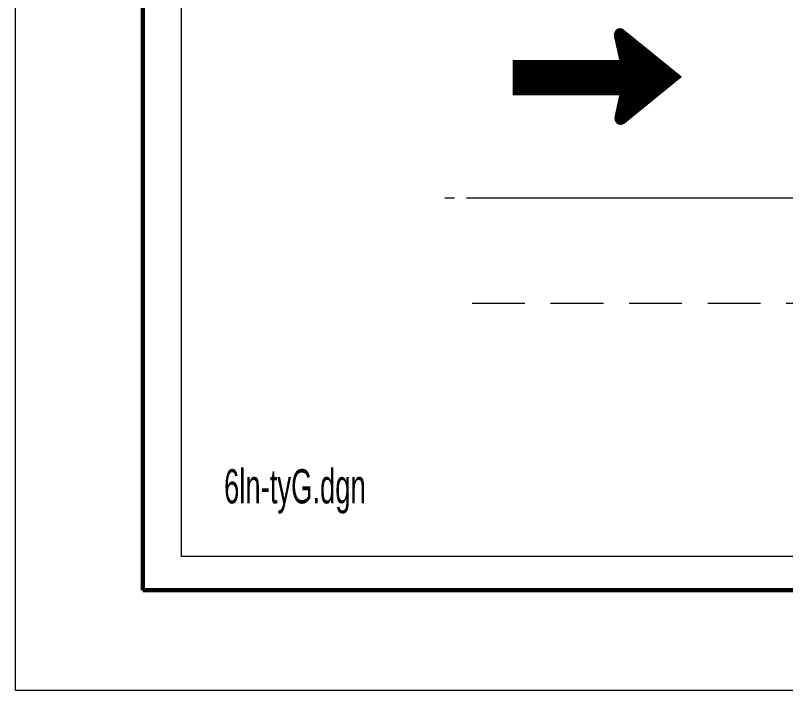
# Model space of a CAD drawing. Extents: x -7 to 22.4, y -5.2 to 5.4.
# Drawn here: x -6.97 to -3.99, y -5.235 to -2.624 of the extents above; entities that cross this region are included whole.
import ezdxf

# ---------------------------------------------------------------- set-up
doc = ezdxf.new("R2010")
doc.units = 0
doc.header["$LTSCALE"] = 0.034
doc.linetypes.add('LONG_DASHED', pattern=[7.5, 6, -1.5])
doc.layers.add('1', color=7, linetype='Continuous', lineweight=13)
doc.layers.add('2', color=7, linetype='Continuous', lineweight=13)

msp = doc.modelspace()

# ---------------------------------------------------------------- linework, layer by layer
at = {"layer": '1', "lineweight": 25}
for p, q in [((-5.30829, -3.32945), (-5.2714, -3.32945)), ((-5.2251, -3.32945), (0.79423, -3.32945))]:
    msp.add_line(p, q, dxfattribs=at)
at = {"layer": '1', "linetype": 'LONG_DASHED', "lineweight": 25}
msp.add_line((-5.20299, -3.73682), (0.85332, -3.73682), dxfattribs=at)
at = {"layer": '1', "lineweight": 25}
for points in [[(6.77983, 5.39048), (6.77983, -5.23452), (-6.97017, -5.23452), (-6.97017, 5.39048)], [(6.04224, 4.91117), (-6.32908, 4.91117), (-6.32908, -4.71482), (6.04224, -4.71482)]]:
    msp.add_lwpolyline(points, close=True, dxfattribs=at)
at = {"layer": '1', "lineweight": 106}
msp.add_lwpolyline([(-6.477, -4.84636), (6.17449, -4.84636), (6.17449, 5.05463), (-6.477, 5.05463)], close=True, dxfattribs=at)
at = {"layer": '2'}
for p, q in [((-4.63081, -2.67423), (-4.65248, -2.69994)), ((-4.62821, -2.67496), (-4.65248, -2.70388)), ((-4.63421, -2.67496), (-4.65248, -2.696)), ((-4.62553, -2.67579), (-4.65167, -2.70626)), ((-4.62347, -2.67662), (-4.65167, -2.70917)), ((-4.63833, -2.67662), (-4.65105, -2.69207)), ((-4.62141, -2.67745), (-4.65105, -2.71154)), ((-4.61944, -2.67807), (-4.64962, -2.71466)), ((-4.61738, -2.67952), (-4.64962, -2.71705)), ((-4.61595, -2.68129), (-4.64908, -2.71932)), ((-4.64424, -2.68045), (-4.64764, -2.68439)), ((-4.61801, -2.67952), (-4.39397, -2.86113)), ((-4.61398, -2.68273), (-4.64836, -2.72171)), ((-4.61272, -2.68356), (-4.64764, -2.72565)), ((-4.61004, -2.68512), (-4.64711, -2.7272)), ((-4.60869, -2.68667), (-4.64639, -2.73031)), ((-4.60717, -2.68823), (-4.64568, -2.7327)), ((-4.60592, -2.68916), (-4.64568, -2.73498)), ((-4.60395, -2.69061), (-4.64496, -2.73798)), ((-4.6026, -2.69289), (-4.64424, -2.7412)), ((-4.60054, -2.69372), (-4.6437, -2.74358)), ((-4.59857, -2.69445), (-4.6437, -2.74576)), ((-4.59714, -2.696), (-4.64227, -2.74898)), ((-4.59589, -2.69756), (-4.64156, -2.75136)), ((-4.59383, -2.69911), (-4.64156, -2.75446)), ((-4.59186, -2.69994), (-4.6403, -2.75685)), ((-4.59042, -2.70222), (-4.6403, -2.75975)), ((-4.58855, -2.70388), (-4.63959, -2.76224)), ((-4.58702, -2.7046), (-4.63833, -2.76463)), ((-4.58514, -2.70626), (-4.63833, -2.76701)), ((-4.58371, -2.70689), (-4.63753, -2.77002)), ((-4.58183, -2.70855), (-4.6369, -2.7724)), ((-4.58031, -2.71), (-4.6369, -2.77478)), ((-4.57905, -2.71083), (-4.63565, -2.77779)), ((-4.5649, -2.72244), (-4.74525, -2.9312)), ((-4.56294, -2.7241), (-4.74175, -2.9312)), ((-4.56159, -2.72565), (-4.73924, -2.9312)), ((-4.56016, -2.72637), (-4.73656, -2.9312)), ((-4.55828, -2.72804), (-4.73378, -2.9312)), ((-4.55676, -2.72959), (-4.73119, -2.9312)), ((-4.55488, -2.73104), (-4.72841, -2.9312)), ((-4.55282, -2.7327), (-4.72501, -2.9312)), ((-4.55148, -2.73332), (-4.72233, -2.9312)), ((-4.54941, -2.73498), (-4.71892, -2.9312)), ((-4.54816, -2.73643), (-4.71641, -2.9312)), ((-4.5461, -2.73798), (-4.71364, -2.9312)), ((-4.54404, -2.73975), (-4.71095, -2.9312)), ((-4.5427, -2.74037), (-4.70764, -2.9312)), ((-4.54135, -2.7412), (-4.70486, -2.9312)), ((-4.57699, -2.71249), (-4.63565, -2.78017)), ((-4.57502, -2.71466), (-4.63484, -2.78328)), ((-4.57296, -2.71559), (-4.63421, -2.78556)), ((-4.57171, -2.71705), (-4.63359, -2.78867)), ((-4.56956, -2.71787), (-4.63287, -2.79106)), ((-4.56831, -2.71932), (-4.63224, -2.79427)), ((-4.56634, -2.72171), (-4.63152, -2.79582)), ((-4.53993, -2.74286), (-4.70146, -2.9312)), ((-4.53804, -2.74514), (-4.69877, -2.9312)), ((-4.53589, -2.74576), (-4.69617, -2.9312)), ((-4.53393, -2.74752), (-4.69331, -2.9312)), ((-4.53267, -2.74898), (-4.69081, -2.9312)), ((-4.53133, -2.75053), (-4.6874, -2.9312)), ((-4.52927, -2.75208), (-4.68472, -2.9312)), ((-4.5273, -2.75291), (-4.68203, -2.9312)), ((-4.52586, -2.75446), (-4.67863, -2.9312)), ((-4.52389, -2.75602), (-4.67594, -2.9312)), ((-4.52255, -2.75685), (-4.67325, -2.9312)), ((-4.52049, -2.7583), (-4.66994, -2.9312)), ((-4.51915, -2.75975), (-4.66725, -2.9312)), ((-4.51709, -2.76141), (-4.66439, -2.9312)), ((-4.51584, -2.76307), (-4.66108, -2.9312)), ((-4.51378, -2.7638), (-4.6592, -2.9312)), ((-4.51252, -2.76535), (-4.65579, -2.9312)), ((-4.51046, -2.76701), (-4.65302, -2.9312)), ((-4.50832, -2.76846), (-4.64962, -2.9312)), ((-4.50697, -2.77002), (-4.64711, -2.9312)), ((-4.505, -2.77084), (-4.6437, -2.9312)), ((-4.92755, -2.7981), (-5.04333, -2.9312)), ((-4.93024, -2.7981), (-5.04333, -2.92892)), ((-4.93302, -2.7981), (-5.04333, -2.92508)), ((-4.93561, -2.7981), (-5.04333, -2.92197)), ((-4.93911, -2.7981), (-5.04333, -2.91804)), ((-4.94188, -2.7981), (-5.04333, -2.9141)), ((-4.9451, -2.7981), (-5.04333, -2.91182)), ((-4.94779, -2.7981), (-5.04333, -2.90871)), ((-4.95048, -2.7981), (-5.04333, -2.90477)), ((-4.95316, -2.7981), (-5.04333, -2.90155)), ((-4.95585, -2.7981), (-5.04333, -2.89782)), ((-4.95862, -2.7981), (-5.04333, -2.89471)), ((-4.96194, -2.7981), (-5.04333, -2.89077)), ((-4.96534, -2.7981), (-5.04333, -2.88767)), ((-4.96794, -2.7981), (-5.04333, -2.88538)), ((-4.97134, -2.7981), (-5.04333, -2.88144)), ((-4.97331, -2.7981), (-5.04333, -2.87823)), ((-4.9768, -2.7981), (-5.04333, -2.87429)), ((-4.9794, -2.7981), (-5.04333, -2.87139)), ((-4.9828, -2.7981), (-5.04333, -2.86735)), ((-4.98486, -2.7981), (-5.04333, -2.86434)), ((-4.98809, -2.7981), (-5.04333, -2.86113)), ((-4.99077, -2.7981), (-5.04333, -2.85802)), ((-4.99417, -2.7981), (-5.04333, -2.85418)), ((-4.99615, -2.7981), (-5.04333, -2.8518)), ((-4.99955, -2.7981), (-5.04333, -2.84786)), ((-5.00295, -2.7981), (-5.04333, -2.84496)), ((-5.00492, -2.7981), (-5.04333, -2.84092)), ((-5.00841, -2.7981), (-5.04333, -2.8377)), ((-5.01092, -2.7981), (-5.04333, -2.8347)), ((-5.01378, -2.7981), (-5.04333, -2.83075)), ((-5.01719, -2.7981), (-5.04333, -2.82765)), ((-5.01979, -2.7981), (-5.04333, -2.82453)), ((-5.02319, -2.7981), (-5.04333, -2.8207)), ((-5.02587, -2.7981), (-5.04333, -2.81759)), ((-5.02856, -2.7981), (-5.04333, -2.81438)), ((-5.03125, -2.7981), (-5.04333, -2.81054)), ((-5.03393, -2.7981), (-5.04333, -2.80826)), ((-5.03733, -2.7981), (-5.04333, -2.80422)), ((-5.04065, -2.7981), (-5.04333, -2.80122)), ((-5.0428, -2.7981), (-5.04333, -2.7981)), ((-4.92424, -2.7981), (-5.04065, -2.9312)), ((-4.92165, -2.7981), (-5.03733, -2.9312)), ((-4.91878, -2.7981), (-5.03393, -2.9312)), ((-4.91627, -2.7981), (-5.03125, -2.9312)), ((-4.91287, -2.7981), (-5.02928, -2.9312)), ((-4.91001, -2.7981), (-5.02587, -2.9312)), ((-4.9075, -2.7981), (-5.02319, -2.9312)), ((-4.90401, -2.7981), (-5.01979, -2.9312)), ((-4.90141, -2.7981), (-5.01719, -2.9312)), ((-4.89863, -2.7981), (-5.01378, -2.9312)), ((-4.89523, -2.7981), (-5.01092, -2.9312)), ((-4.89263, -2.7981), (-5.00841, -2.9312)), ((-4.88986, -2.7981), (-5.00492, -2.9312)), ((-4.88654, -2.7981), (-5.00295, -2.9312)), ((-4.88457, -2.7981), (-4.99955, -2.9312)), ((-4.88117, -2.7981), (-4.99615, -2.9312)), ((-4.87848, -2.7981), (-4.99417, -2.9312)), ((-4.8758, -2.7981), (-4.99077, -2.9312)), ((-4.8724, -2.7981), (-4.98809, -2.9312)), ((-4.86971, -2.7981), (-4.98486, -2.9312)), ((-4.86631, -2.7981), (-4.9828, -2.9312)), ((-4.86371, -2.7981), (-4.9794, -2.9312)), ((-4.86102, -2.7981), (-4.9768, -2.9312)), ((-4.85825, -2.7981), (-4.97403, -2.9312)), ((-4.85494, -2.7981), (-4.97134, -2.9312)), ((-4.85225, -2.7981), (-4.96794, -2.9312)), ((-4.84947, -2.7981), (-4.96534, -2.9312)), ((-4.84616, -2.7981), (-4.96194, -2.9312)), ((-4.84348, -2.7981), (-4.95925, -2.9312)), ((-4.84016, -2.7981), (-4.95585, -2.9312)), ((-4.83819, -2.7981), (-4.95316, -2.9312)), ((-4.8347, -2.7981), (-4.95048, -2.9312)), ((-4.8321, -2.7981), (-4.94779, -2.9312)), ((-4.8287, -2.7981), (-4.9451, -2.9312)), ((-4.82592, -2.7981), (-4.94188, -2.9312)), ((-4.82333, -2.7981), (-4.93911, -2.9312)), ((-4.82064, -2.7981), (-4.93561, -2.9312)), ((-4.81733, -2.7981), (-4.93355, -2.9312)), ((-4.81455, -2.7981), (-4.93024, -2.9312)), ((-4.81187, -2.7981), (-4.92755, -2.9312)), ((-4.80855, -2.7981), (-4.92424, -2.9312)), ((-4.80649, -2.7981), (-4.92165, -2.9312)), ((-4.80381, -2.7981), (-4.91878, -2.9312)), ((-4.8005, -2.7981), (-4.91627, -2.9312)), ((-4.79709, -2.7981), (-4.91287, -2.9312)), ((-4.79432, -2.7981), (-4.91001, -2.9312)), ((-4.791, -2.7981), (-4.9075, -2.9312)), ((-4.78832, -2.7981), (-4.90401, -2.9312)), ((-4.78563, -2.7981), (-4.90141, -2.9312)), ((-4.78294, -2.7981), (-4.89863, -2.9312)), ((-4.77963, -2.7981), (-4.89594, -2.9312)), ((-4.77695, -2.7981), (-4.89263, -2.9312)), ((-4.77417, -2.7981), (-4.88986, -2.9312)), ((-4.77085, -2.7981), (-4.88654, -2.9312)), ((-4.76817, -2.7981), (-4.88457, -2.9312)), ((-4.76611, -2.7981), (-4.88117, -2.9312)), ((-4.76279, -2.7981), (-4.8792, -2.9312)), ((-4.75939, -2.7981), (-4.8758, -2.9312)), ((-4.75671, -2.7981), (-4.8724, -2.9312)), ((-4.75402, -2.7981), (-4.86971, -2.9312)), ((-4.75133, -2.7981), (-4.86631, -2.9312)), ((-4.74802, -2.7981), (-4.86371, -2.9312)), ((-4.74525, -2.7981), (-4.86102, -2.9312)), ((-4.74175, -2.7981), (-4.85825, -2.9312)), ((-4.73924, -2.7981), (-4.85494, -2.9312)), ((-4.73656, -2.7981), (-4.85225, -2.9312)), ((-4.73378, -2.7981), (-4.84947, -2.9312)), ((-4.73119, -2.7981), (-4.84616, -2.9312)), ((-4.72841, -2.7981), (-4.84348, -2.9312)), ((-4.72501, -2.7981), (-4.84087, -2.9312)), ((-4.72233, -2.7981), (-4.83819, -2.9312)), ((-4.71892, -2.7981), (-4.8347, -2.9312)), ((-4.71641, -2.7981), (-4.8321, -2.9312)), ((-4.71364, -2.7981), (-4.8287, -2.9312)), ((-4.71095, -2.7981), (-4.82664, -2.9312)), ((-4.70764, -2.7981), (-4.82333, -2.9312)), ((-4.70415, -2.7981), (-4.82064, -2.9312)), ((-4.70146, -2.7981), (-4.81733, -2.9312)), ((-4.69877, -2.7981), (-4.81455, -2.9312)), ((-4.69617, -2.7981), (-4.81187, -2.9312)), ((-4.69331, -2.7981), (-4.80909, -2.9312)), ((-4.69081, -2.7981), (-4.80649, -2.9312)), ((-4.6874, -2.7981), (-4.80381, -2.9312)), ((-4.68472, -2.7981), (-4.8005, -2.9312)), ((-4.68203, -2.7981), (-4.79709, -2.9312)), ((-4.67863, -2.7981), (-4.79432, -2.9312)), ((-4.67522, -2.7981), (-4.791, -2.9312)), ((-4.67325, -2.7981), (-4.78832, -2.9312)), ((-4.66994, -2.7981), (-4.78563, -2.9312)), ((-4.66645, -2.7981), (-4.78294, -2.9312)), ((-4.66439, -2.7981), (-4.77963, -2.9312)), ((-4.66108, -2.7981), (-4.77695, -2.9312)), ((-4.6592, -2.7981), (-4.77417, -2.9312)), ((-4.65579, -2.7981), (-4.77085, -2.9312)), ((-4.65302, -2.7981), (-4.76817, -2.9312)), ((-4.64962, -2.7981), (-4.76611, -2.9312)), ((-4.64711, -2.7981), (-4.76279, -2.9312)), ((-4.6437, -2.7981), (-4.75939, -2.9312)), ((-4.64156, -2.7981), (-4.75671, -2.9312)), ((-4.63833, -2.7981), (-4.75402, -2.9312)), ((-4.63565, -2.7981), (-4.75133, -2.9312)), ((-4.63224, -2.7981), (-4.74802, -2.9312)), ((-4.47008, -2.79956), (-4.64764, -3.00604)), ((-4.47134, -2.7981), (-4.64711, -3.00138)), ((-4.4734, -2.79728), (-4.64568, -2.99744)), ((-4.47545, -2.79582), (-4.64496, -2.99204)), ((-4.4768, -2.79427), (-4.6437, -2.98905)), ((-4.47814, -2.79261), (-4.6429, -2.98345)), ((-4.50366, -2.7724), (-4.64156, -2.9312)), ((-4.48145, -2.79033), (-4.64156, -2.97402)), ((-4.48011, -2.79178), (-4.64156, -2.9795)), ((-4.48342, -2.78867), (-4.6403, -2.97017)), ((-4.48486, -2.78712), (-4.63905, -2.96561)), ((-4.50231, -2.77395), (-4.63833, -2.9312)), ((-4.48611, -2.78556), (-4.63833, -2.96178)), ((-4.48898, -2.78473), (-4.6369, -2.95618)), ((-4.50026, -2.77478), (-4.63565, -2.9312)), ((-4.49023, -2.78328), (-4.63565, -2.95224)), ((-4.49148, -2.78245), (-4.63484, -2.94758)), ((-4.49435, -2.78017), (-4.63421, -2.94291)), ((-4.4956, -2.77934), (-4.63359, -2.93908)), ((-4.49829, -2.77623), (-4.63224, -2.9312)), ((-4.49695, -2.77779), (-4.63224, -2.93359)), ((-4.46659, -2.80266), (-4.64962, -3.01464)), ((-4.46462, -2.80359), (-4.64962, -3.01848)), ((-4.46328, -2.80515), (-4.64962, -3.02169)), ((-4.46122, -2.80661), (-4.64962, -3.0247)), ((-4.45925, -2.80826), (-4.64962, -3.02718)), ((-4.46802, -2.80204), (-4.64908, -3.00998)), ((-4.45781, -2.80889), (-4.64836, -3.03009)), ((-4.45656, -2.81054), (-4.64764, -3.03248)), ((-4.4553, -2.81293), (-4.64639, -3.03403)), ((-4.45316, -2.81376), (-4.64568, -3.03568)), ((-4.45119, -2.81593), (-4.6437, -3.03797)), ((-4.44922, -2.81593), (-4.64227, -3.03963)), ((-4.44779, -2.81759), (-4.64084, -3.04191)), ((-4.44573, -2.81914), (-4.63905, -3.04263)), ((-4.44384, -2.8207), (-4.6369, -3.04346)), ((-4.44241, -2.82143), (-4.63484, -3.04502)), ((-4.44107, -2.82371), (-4.63224, -3.04502)), ((-4.43901, -2.82537), (-4.63027, -3.04574)), ((-4.43767, -2.82599), (-4.6275, -3.04574)), ((-4.43641, -2.82765), (-4.62347, -3.04502)), ((-4.43435, -2.82848), (-4.61944, -3.04346)), ((-4.43229, -2.83075), (-4.61201, -3.03797)), ((-4.39397, -2.86113), (-4.61541, -3.04118)), ((-4.43041, -2.83159), (-4.6026, -3.03009)), ((-4.42889, -2.83241), (-4.59239, -3.02242)), ((-4.42763, -2.8347), (-4.58309, -3.01381)), ((-4.42558, -2.83625), (-4.57296, -3.00676)), ((-4.42361, -2.83708), (-4.56294, -2.99899)), ((-4.42164, -2.83853), (-4.55344, -2.99049)), ((-4.4203, -2.83936), (-4.54404, -2.98272)), ((-4.41878, -2.84092), (-4.53393, -2.97402)), ((-4.41752, -2.84247), (-4.52389, -2.96717)), ((-4.41555, -2.84402), (-4.51503, -2.95846)), ((-4.41412, -2.84558), (-4.505, -2.95162)), ((-4.41161, -2.84713), (-4.4956, -2.94291)), ((-4.4108, -2.84869), (-4.48486, -2.93514)), ((-4.40875, -2.84952), (-4.47545, -2.92664)), ((-4.40677, -2.85097), (-4.46596, -2.91886)), ((-4.4048, -2.85273), (-4.45656, -2.91119)), ((-4.40274, -2.85418), (-4.44653, -2.90331)), ((-4.4014, -2.85491), (-4.43641, -2.89554)), ((-4.40006, -2.85657), (-4.42701, -2.88683)), ((-4.39872, -2.85802), (-4.41752, -2.87989)), ((-4.39675, -2.85884), (-4.4074, -2.87139)), ((-4.39522, -2.8604), (-4.39728, -2.86351))]:
    msp.add_line(p, q, dxfattribs=at)
msp.add_lwpolyline([(-4.64962, -3.01381), (-4.63152, -2.9312), (-5.04333, -2.9312), (-5.04333, -2.7981), (-4.63152, -2.7981), (-4.65167, -2.70689)], dxfattribs=at)
for centre, start_param, end_param in [((-4.63054, -2.70028), 5.6720666, 8.1107902), ((-4.62834, -3.02028), 1.3176976, 3.7548511)]:
    msp.add_ellipse(centre, major_axis=(0, 0.0254), ratio=0.863821, start_param=start_param, end_param=end_param, dxfattribs=at)

# ---------------------------------------------------------------- texts
at = {"layer": '1', "width": 0.6}
msp.add_text('6ln-tyG.dgn', height=0.1322, dxfattribs=at).set_placement((-6.16267, -4.51067))

doc.saveas('drawing.dxf')
